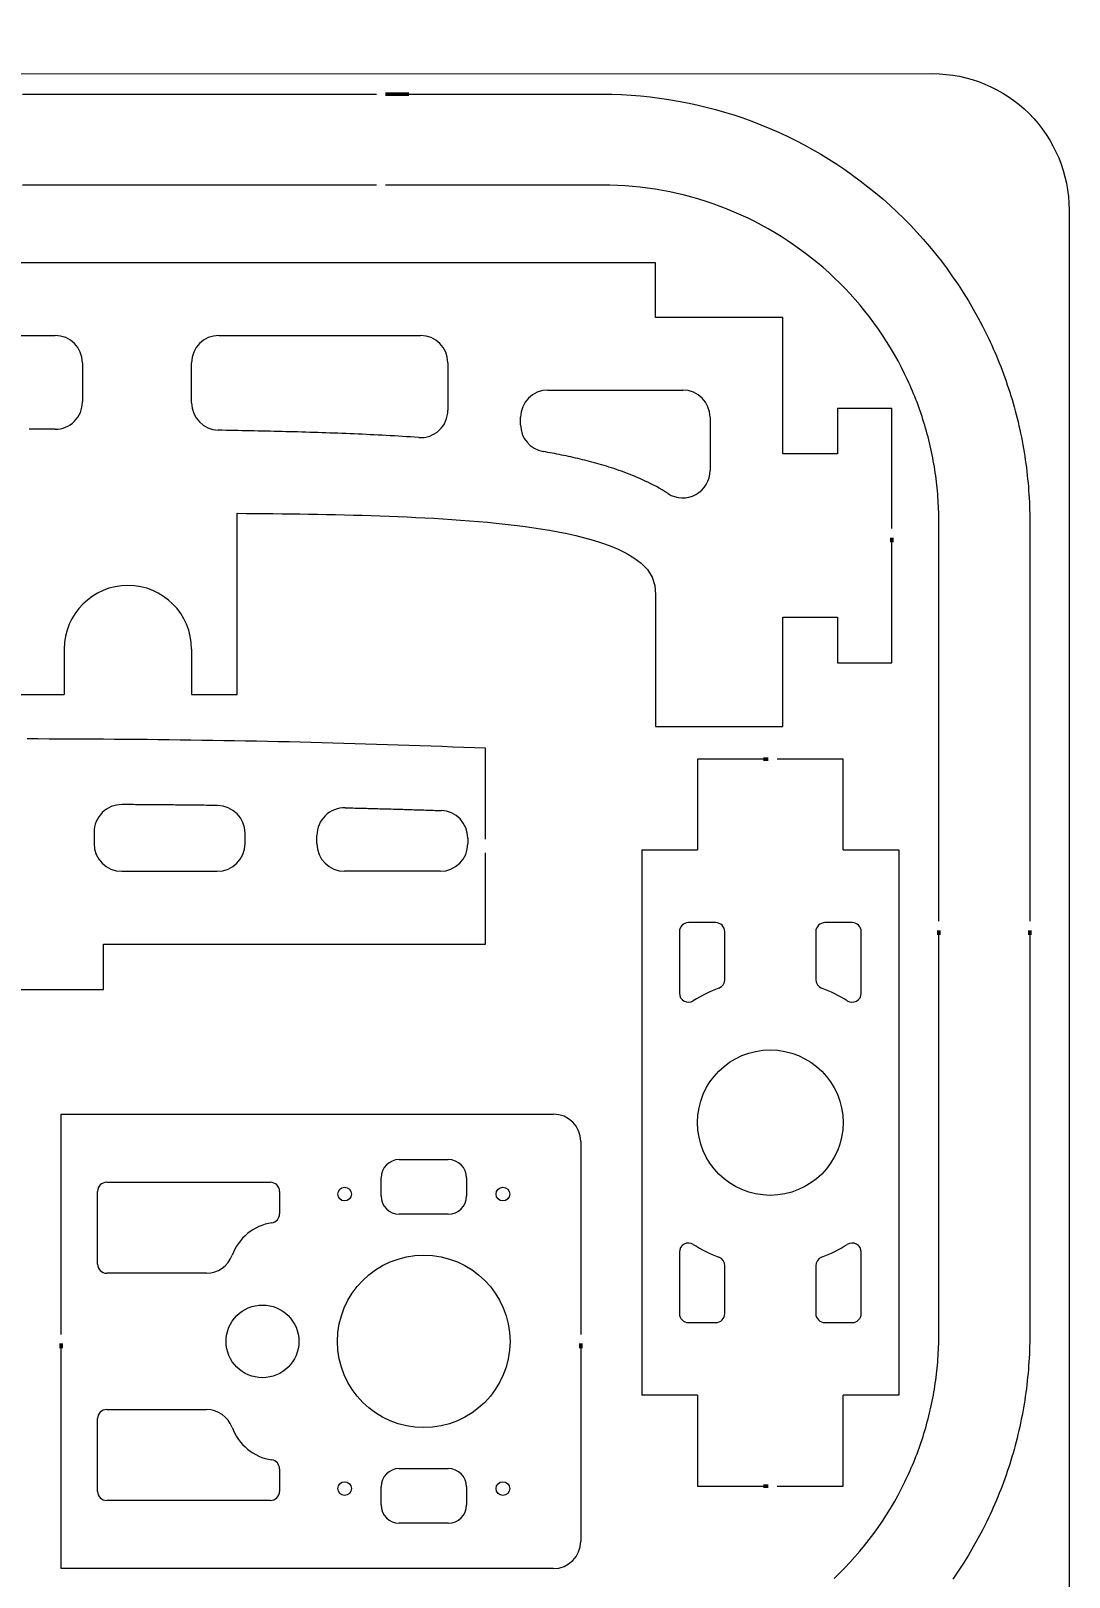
# Model space of a CAD drawing. Header units: millimetres. Extents: x 1774 to 2472, y 1292 to 1762.
# Drawn here: x 2358.4 to 2472.5, y 1384.8 to 1554.9 of the extents above; entities that cross this region are included whole.
import ezdxf

# ---------------------------------------------------------------- set-up
doc = ezdxf.new("R2010")
doc.units = ezdxf.units.MM
doc.layers.add('1粗实线', color=255, linetype='Continuous', lineweight=50)
doc.layers.add('6标注层', color=3, linetype='Continuous', lineweight=25)
doc.styles.get("Standard").update_dxf_attribs({"font": 'txt', "bigfont": 'gbcbig.shx'})
doc.dimstyles.new('ISO-25', dxfattribs={"dimtxt": 2.5, "dimasz": 2.5, "dimexe": 1.25, "dimexo": 0, "dimtad": 1, "dimtoh": 1, "dimdsep": 46, "dimtxsty": 'Standard', "dimcen": 2.5, "dimadec": 0, "dimazin": 0, "dimtfac": 1, "dimtmove": 0, "dimatfit": 3, "dimfxl": 1, "dimarcsym": 0})

# ---------------------------------------------------------------- blocks, each defined once
blk = doc.blocks.new('*D8')
at = {"layer": '6标注层', "color": 0, "lineweight": -2}
for p, q in [((2168.04, 1728.45), (2168.04, 1756.65)), ((2463.04, 1735.76), (2463.04, 1756.65)), ((2173.04, 1755.4), (2458.04, 1755.4)), ((2022.5, 1377.21), (2022.5, 1327.16)), ((2472.5, 1377.21), (2472.5, 1327.16)), ((2027.5, 1328.41), (2467.5, 1328.41))]:
    blk.add_line(p, q, dxfattribs=at)
at = {"layer": '6标注层', "color": 0}
for points in [[(2173.04, 1756.23), (2173.04, 1754.56), (2168.04, 1755.4)], [(2458.04, 1756.23), (2458.04, 1754.56), (2463.04, 1755.4)], [(2027.5, 1329.24), (2027.5, 1327.58), (2022.5, 1328.41)], [(2467.5, 1329.24), (2467.5, 1327.58), (2472.5, 1328.41)]]:
    blk.add_solid(points, dxfattribs=at)
at = {"layer": 'Defpoints', "color": 0}
for p in [(2463.04, 1755.4), (2463.04, 1735.76), (2168.04, 1728.45), (2022.5, 1377.21), (2472.5, 1377.21), (2472.5, 1328.41)]:
    blk.add_point(p, dxfattribs=at)
at = {"layer": '6标注层', "color": 0, "char_height": 5, "attachment_point": 5}
for s, insert in [('295', (2315.54, 1758.52)), ('450', (2247.5, 1331.54))]:
    blk.add_mtext(s, dxfattribs=dict(at, insert=insert))

msp = doc.modelspace()

# ---------------------------------------------------------------- linework, layer by layer
at = {"layer": '1粗实线', "lineweight": 18}
for p, q in [((2357.43, 1547.949), (2358.61, 1547.949)), ((2358.61, 1547.949), (2359.79, 1547.949)), ((2359.79, 1547.949), (2360.969, 1547.949)), ((2360.969, 1547.949), (2362.149, 1547.95)), ((2362.149, 1547.95), (2363.329, 1547.95)), ((2363.329, 1547.95), (2364.509, 1547.95)), ((2364.509, 1547.95), (2365.688, 1547.95)), ((2365.688, 1547.95), (2366.868, 1547.95)), ((2366.868, 1547.95), (2368.048, 1547.951)), ((2368.048, 1547.951), (2369.228, 1547.951)), ((2369.228, 1547.951), (2370.407, 1547.951)), ((2370.407, 1547.951), (2371.587, 1547.951)), ((2371.587, 1547.951), (2372.767, 1547.951)), ((2372.767, 1547.951), (2373.947, 1547.951)), ((2373.947, 1547.951), (2375.126, 1547.951)), ((2375.126, 1547.951), (2376.306, 1547.952)), ((2376.306, 1547.952), (2377.486, 1547.952)), ((2377.486, 1547.952), (2378.666, 1547.952)), ((2378.666, 1547.952), (2379.845, 1547.952)), ((2379.845, 1547.952), (2381.025, 1547.952)), ((2381.025, 1547.952), (2382.205, 1547.952)), ((2382.205, 1547.952), (2383.385, 1547.952)), ((2383.385, 1547.952), (2384.564, 1547.952)), ((2384.564, 1547.952), (2385.744, 1547.952)), ((2385.744, 1547.952), (2386.924, 1547.952)), ((2386.924, 1547.952), (2388.104, 1547.952)), ((2388.104, 1547.952), (2389.283, 1547.952)), ((2389.283, 1547.952), (2390.463, 1547.952)), ((2390.463, 1547.952), (2391.643, 1547.952)), ((2391.643, 1547.952), (2392.823, 1547.952)), ((2392.823, 1547.952), (2394.002, 1547.952)), ((2394.002, 1547.952), (2395.182, 1547.952)), ((2395.182, 1547.952), (2396.362, 1547.952)), ((2399.901, 1547.952), (2401.081, 1547.952)), ((2401.081, 1547.952), (2421.178, 1547.952)), ((2421.178, 1547.952), (2422.237, 1547.94)), ((2422.237, 1547.94), (2423.291, 1547.904)), ((2423.291, 1547.904), (2424.342, 1547.845)), ((2424.342, 1547.845), (2425.388, 1547.763)), ((2425.388, 1547.763), (2426.431, 1547.657)), ((2426.431, 1547.657), (2427.469, 1547.529)), ((2427.469, 1547.529), (2428.504, 1547.377)), ((2428.504, 1547.377), (2429.535, 1547.203)), ((2429.535, 1547.203), (2430.562, 1547.006)), ((2430.562, 1547.006), (2431.585, 1546.785)), ((2431.585, 1546.785), (2432.604, 1546.542)), ((2432.604, 1546.542), (2433.619, 1546.275)), ((2433.619, 1546.275), (2434.63, 1545.986)), ((2434.63, 1545.986), (2435.638, 1545.672)), ((2435.638, 1545.672), (2436.641, 1545.335)), ((2436.641, 1545.335), (2437.637, 1544.976)), ((2437.637, 1544.976), (2438.621, 1544.595)), ((2438.621, 1544.595), (2439.594, 1544.194)), ((2439.594, 1544.194), (2440.555, 1543.772)), ((2440.555, 1543.772), (2441.505, 1543.329)), ((2441.505, 1543.329), (2442.444, 1542.866)), ((2442.444, 1542.866), (2443.371, 1542.382)), ((2443.371, 1542.382), (2444.287, 1541.878)), ((2444.287, 1541.878), (2445.192, 1541.354)), ((2445.192, 1541.354), (2446.085, 1540.809)), ((2446.085, 1540.809), (2446.968, 1540.244)), ((2446.968, 1540.244), (2447.838, 1539.659)), ((2447.838, 1539.659), (2448.698, 1539.053)), ((2358.612, 1537.949), (2357.432, 1537.949)), ((2359.792, 1537.949), (2358.612, 1537.949)), ((2360.971, 1537.949), (2359.792, 1537.949)), ((2362.151, 1537.95), (2360.971, 1537.949)), ((2363.331, 1537.95), (2362.151, 1537.95)), ((2364.51, 1537.95), (2363.331, 1537.95)), ((2365.69, 1537.95), (2364.51, 1537.95)), ((2366.87, 1537.95), (2365.69, 1537.95)), ((2368.049, 1537.951), (2366.87, 1537.95)), ((2369.229, 1537.951), (2368.049, 1537.951)), ((2370.409, 1537.951), (2369.229, 1537.951)), ((2371.588, 1537.951), (2370.409, 1537.951)), ((2372.768, 1537.951), (2371.588, 1537.951)), ((2373.948, 1537.951), (2372.768, 1537.951)), ((2375.128, 1537.951), (2373.948, 1537.951)), ((2376.307, 1537.952), (2375.128, 1537.951)), ((2377.487, 1537.952), (2376.307, 1537.952)), ((2378.667, 1537.952), (2377.487, 1537.952)), ((2379.846, 1537.952), (2378.667, 1537.952)), ((2381.026, 1537.952), (2379.846, 1537.952)), ((2382.206, 1537.952), (2381.026, 1537.952)), ((2383.385, 1537.952), (2382.206, 1537.952)), ((2384.565, 1537.952), (2383.385, 1537.952)), ((2385.745, 1537.952), (2384.565, 1537.952)), ((2386.924, 1537.952), (2385.745, 1537.952)), ((2388.104, 1537.952), (2386.924, 1537.952)), ((2389.284, 1537.952), (2388.104, 1537.952)), ((2390.463, 1537.952), (2389.284, 1537.952)), ((2391.643, 1537.952), (2390.463, 1537.952)), ((2392.823, 1537.952), (2391.643, 1537.952)), ((2394.003, 1537.952), (2392.823, 1537.952)), ((2396.362, 1537.952), (2394.003, 1537.952)), ((2401.081, 1537.952), (2397.362, 1537.952)), ((2421.178, 1537.952), (2401.081, 1537.952)), ((2422.012, 1537.942), (2421.178, 1537.952)), ((2422.846, 1537.914), (2422.012, 1537.942)), ((2423.678, 1537.867), (2422.846, 1537.914)), ((2424.51, 1537.802), (2423.678, 1537.867)), ((2425.34, 1537.717), (2424.51, 1537.802)), ((2448.698, 1539.053), (2449.546, 1538.426)), ((2449.546, 1538.426), (2450.382, 1537.778)), ((2450.382, 1537.778), (2451.204, 1537.11)), ((2426.166, 1537.614), (2425.34, 1537.717)), ((2426.987, 1537.493), (2426.166, 1537.614)), ((2427.803, 1537.354), (2426.987, 1537.493)), ((2428.614, 1537.197), (2427.803, 1537.354)), ((2429.42, 1537.022), (2428.614, 1537.197)), ((2430.221, 1536.83), (2429.42, 1537.022)), ((2431.016, 1536.62), (2430.221, 1536.83)), ((2431.807, 1536.392), (2431.016, 1536.62)), ((2432.593, 1536.147), (2431.807, 1536.392)), ((2433.374, 1535.884), (2432.593, 1536.147)), ((2451.204, 1537.11), (2452.009, 1536.427)), ((2452.009, 1536.427), (2452.796, 1535.727)), ((2434.15, 1535.603), (2433.374, 1535.884)), ((2434.921, 1535.305), (2434.15, 1535.603)), ((2435.687, 1534.988), (2434.921, 1535.305)), ((2436.448, 1534.654), (2435.687, 1534.988)), ((2437.204, 1534.301), (2436.448, 1534.654)), ((2452.796, 1535.727), (2453.565, 1535.012)), ((2453.565, 1535.012), (2454.316, 1534.282)), ((2437.95, 1533.932), (2437.204, 1534.301)), ((2438.686, 1533.548), (2437.95, 1533.932)), ((2439.411, 1533.148), (2438.686, 1533.548)), ((2440.125, 1532.733), (2439.411, 1533.148)), ((2440.828, 1532.302), (2440.125, 1532.733)), ((2454.316, 1534.282), (2455.05, 1533.535)), ((2455.05, 1533.535), (2455.767, 1532.774)), ((2455.767, 1532.774), (2456.466, 1531.996)), ((2441.522, 1531.857), (2440.828, 1532.302)), ((2442.204, 1531.397), (2441.522, 1531.857)), ((2442.876, 1530.922), (2442.204, 1531.397)), ((2456.466, 1531.996), (2457.148, 1531.204)), ((2457.148, 1531.204), (2457.813, 1530.395)), ((2427.028, 1529.404), (2339.028, 1529.404)), ((2427.028, 1523.404), (2427.028, 1529.404)), ((2443.537, 1530.431), (2442.876, 1530.922)), ((2444.188, 1529.926), (2443.537, 1530.431)), ((2444.829, 1529.406), (2444.188, 1529.926)), ((2445.458, 1528.871), (2444.829, 1529.406)), ((2457.813, 1530.395), (2458.46, 1529.572)), ((2458.46, 1529.572), (2459.089, 1528.732)), ((2446.078, 1528.32), (2445.458, 1528.871)), ((2446.686, 1527.754), (2446.078, 1528.32)), ((2447.283, 1527.173), (2446.686, 1527.754)), ((2459.089, 1528.732), (2459.701, 1527.877)), ((2459.701, 1527.877), (2460.295, 1527.006)), ((2447.867, 1526.578), (2447.283, 1527.173)), ((2448.435, 1525.973), (2447.867, 1526.578)), ((2448.988, 1525.357), (2448.435, 1525.973)), ((2460.295, 1527.006), (2460.872, 1526.12)), ((2460.872, 1526.12), (2461.429, 1525.218)), ((2449.526, 1524.73), (2448.988, 1525.357)), ((2450.049, 1524.092), (2449.526, 1524.73)), ((2461.429, 1525.218), (2461.966, 1524.305)), ((2461.966, 1524.305), (2462.482, 1523.38)), ((2441.028, 1523.404), (2427.028, 1523.404)), ((2441.028, 1508.404), (2441.028, 1523.404)), ((2450.557, 1523.443), (2450.049, 1524.092)), ((2451.051, 1522.784), (2450.557, 1523.443)), ((2451.529, 1522.114), (2451.051, 1522.784)), ((2462.482, 1523.38), (2462.977, 1522.443)), ((2462.977, 1522.443), (2463.451, 1521.495)), ((2350.028, 1521.404), (2361.028, 1521.404)), ((2379.028, 1521.404), (2401.202, 1521.404)), ((2451.992, 1521.433), (2451.529, 1522.114)), ((2452.441, 1520.742), (2451.992, 1521.433)), ((2452.874, 1520.04), (2452.441, 1520.742)), ((2463.451, 1521.495), (2463.635, 1521.111)), ((2463.635, 1521.111), (2463.816, 1520.726)), ((2453.292, 1519.328), (2452.874, 1520.04)), ((2453.696, 1518.604), (2453.292, 1519.328)), ((2463.816, 1520.726), (2463.993, 1520.338)), ((2463.993, 1520.338), (2464.167, 1519.95)), ((2464.167, 1519.95), (2464.338, 1519.56)), ((2464.338, 1519.56), (2464.504, 1519.168)), ((2464.504, 1519.168), (2464.667, 1518.775)), ((2364.028, 1518.404), (2364.028, 1514.092)), ((2376.028, 1513.99), (2376.028, 1518.404)), ((2404.202, 1518.404), (2404.202, 1513.173)), ((2454.084, 1517.87), (2453.696, 1518.604)), ((2454.456, 1517.124), (2454.084, 1517.87)), ((2464.667, 1518.775), (2464.827, 1518.381)), ((2464.827, 1518.381), (2464.983, 1517.985)), ((2464.983, 1517.985), (2465.136, 1517.587)), ((2465.136, 1517.587), (2465.284, 1517.188)), ((2454.602, 1516.822), (2454.456, 1517.124)), ((2454.744, 1516.519), (2454.602, 1516.822)), ((2454.884, 1516.214), (2454.744, 1516.519)), ((2455.02, 1515.909), (2454.884, 1516.214)), ((2455.154, 1515.602), (2455.02, 1515.909)), ((2465.284, 1517.188), (2465.43, 1516.788)), ((2465.43, 1516.788), (2465.572, 1516.386)), ((2465.572, 1516.386), (2465.71, 1515.983)), ((2465.71, 1515.983), (2465.844, 1515.579)), ((2415.202, 1515.404), (2430.028, 1515.404)), ((2455.285, 1515.295), (2455.154, 1515.602)), ((2455.413, 1514.986), (2455.285, 1515.295)), ((2455.538, 1514.677), (2455.413, 1514.986)), ((2455.661, 1514.366), (2455.538, 1514.677)), ((2455.78, 1514.055), (2455.661, 1514.366)), ((2455.897, 1513.742), (2455.78, 1514.055)), ((2465.844, 1515.579), (2465.975, 1515.174)), ((2465.975, 1515.174), (2466.102, 1514.767)), ((2466.102, 1514.767), (2466.225, 1514.36)), ((2466.225, 1514.36), (2466.345, 1513.952)), ((2466.345, 1513.952), (2466.46, 1513.542)), ((2412.202, 1511.59), (2412.202, 1512.404)), ((2433.028, 1512.404), (2433.028, 1506.539)), ((2447.028, 1513.404), (2447.028, 1508.404)), ((2447.028, 1513.404), (2453.028, 1513.404)), ((2453.028, 1500.154), (2453.028, 1513.404)), ((2456.011, 1513.429), (2455.897, 1513.742)), ((2456.122, 1513.114), (2456.011, 1513.429)), ((2456.23, 1512.799), (2456.122, 1513.114)), ((2456.335, 1512.482), (2456.23, 1512.799)), ((2456.438, 1512.165), (2456.335, 1512.482)), ((2466.46, 1513.542), (2466.573, 1513.132)), ((2466.573, 1513.132), (2466.681, 1512.72)), ((2466.681, 1512.72), (2466.786, 1512.307)), ((2466.786, 1512.307), (2466.887, 1511.894)), ((2358.379, 1511.098), (2358.158, 1511.098)), ((2358.599, 1511.097), (2358.379, 1511.098)), ((2358.819, 1511.097), (2358.599, 1511.097)), ((2359.039, 1511.097), (2358.819, 1511.097)), ((2359.259, 1511.096), (2359.039, 1511.097)), ((2359.479, 1511.096), (2359.259, 1511.096)), ((2359.7, 1511.095), (2359.479, 1511.096)), ((2359.92, 1511.095), (2359.7, 1511.095)), ((2360.14, 1511.094), (2359.92, 1511.095)), ((2360.36, 1511.094), (2360.14, 1511.094)), ((2360.58, 1511.093), (2360.36, 1511.094)), ((2360.8, 1511.093), (2360.58, 1511.093)), ((2361.021, 1511.092), (2360.8, 1511.093)), ((2379.4, 1510.981), (2378.962, 1510.991)), ((2379.838, 1510.972), (2379.4, 1510.981)), ((2380.276, 1510.962), (2379.838, 1510.972)), ((2380.714, 1510.952), (2380.276, 1510.962)), ((2381.152, 1510.943), (2380.714, 1510.952)), ((2381.59, 1510.933), (2381.152, 1510.943)), ((2382.028, 1510.924), (2381.59, 1510.933)), ((2382.466, 1510.914), (2382.028, 1510.924)), ((2382.904, 1510.905), (2382.466, 1510.914)), ((2383.342, 1510.895), (2382.904, 1510.905)), ((2383.78, 1510.886), (2383.342, 1510.895)), ((2384.218, 1510.876), (2383.78, 1510.886)), ((2384.655, 1510.866), (2384.218, 1510.876)), ((2385.093, 1510.856), (2384.655, 1510.866)), ((2385.531, 1510.846), (2385.093, 1510.856)), ((2385.969, 1510.835), (2385.531, 1510.846)), ((2386.407, 1510.824), (2385.969, 1510.835)), ((2386.845, 1510.813), (2386.407, 1510.824)), ((2387.283, 1510.801), (2386.845, 1510.813)), ((2387.722, 1510.789), (2387.283, 1510.801)), ((2388.161, 1510.776), (2387.722, 1510.789)), ((2388.601, 1510.763), (2388.161, 1510.776)), ((2389.04, 1510.75), (2388.601, 1510.763)), ((2389.48, 1510.736), (2389.04, 1510.75)), ((2389.92, 1510.722), (2389.48, 1510.736)), ((2390.36, 1510.707), (2389.92, 1510.722)), ((2390.8, 1510.692), (2390.36, 1510.707)), ((2391.241, 1510.677), (2390.8, 1510.692)), ((2391.682, 1510.661), (2391.241, 1510.677)), ((2392.123, 1510.644), (2391.682, 1510.661)), ((2392.564, 1510.627), (2392.123, 1510.644)), ((2393.005, 1510.609), (2392.564, 1510.627)), ((2393.447, 1510.591), (2393.005, 1510.609)), ((2393.888, 1510.572), (2393.447, 1510.591)), ((2394.33, 1510.553), (2393.888, 1510.572)), ((2394.772, 1510.533), (2394.33, 1510.553)), ((2456.538, 1511.847), (2456.438, 1512.165)), ((2456.635, 1511.527), (2456.538, 1511.847)), ((2456.729, 1511.207), (2456.635, 1511.527)), ((2456.82, 1510.885), (2456.729, 1511.207)), ((2456.908, 1510.562), (2456.82, 1510.885)), ((2456.994, 1510.239), (2456.908, 1510.562)), ((2466.887, 1511.894), (2466.984, 1511.479)), ((2466.984, 1511.479), (2467.077, 1511.063)), ((2467.077, 1511.063), (2467.167, 1510.647)), ((2467.167, 1510.647), (2467.253, 1510.23)), ((2395.215, 1510.512), (2394.772, 1510.533)), ((2395.658, 1510.491), (2395.215, 1510.512)), ((2396.101, 1510.469), (2395.658, 1510.491)), ((2396.544, 1510.446), (2396.101, 1510.469)), ((2396.988, 1510.423), (2396.544, 1510.446)), ((2397.432, 1510.399), (2396.988, 1510.423)), ((2397.876, 1510.375), (2397.432, 1510.399)), ((2398.321, 1510.349), (2397.876, 1510.375)), ((2398.765, 1510.323), (2398.321, 1510.349)), ((2399.211, 1510.296), (2398.765, 1510.323)), ((2399.656, 1510.268), (2399.211, 1510.296)), ((2400.102, 1510.24), (2399.656, 1510.268)), ((2400.549, 1510.21), (2400.102, 1510.24)), ((2400.996, 1510.18), (2400.549, 1510.21)), ((2457.076, 1509.914), (2456.994, 1510.239)), ((2457.156, 1509.589), (2457.076, 1509.914)), ((2457.233, 1509.262), (2457.156, 1509.589)), ((2457.307, 1508.935), (2457.233, 1509.262)), ((2457.377, 1508.607), (2457.307, 1508.935)), ((2467.253, 1510.23), (2467.335, 1509.812)), ((2467.335, 1509.812), (2467.414, 1509.395)), ((2467.414, 1509.395), (2467.488, 1508.976)), ((2467.488, 1508.976), (2467.559, 1508.558)), ((2414.934, 1508.591), (2414.686, 1508.634)), ((2415.183, 1508.546), (2414.934, 1508.591)), ((2415.432, 1508.5), (2415.183, 1508.546)), ((2415.682, 1508.454), (2415.432, 1508.5)), ((2415.933, 1508.406), (2415.682, 1508.454)), ((2416.185, 1508.358), (2415.933, 1508.406)), ((2416.437, 1508.308), (2416.185, 1508.358)), ((2416.69, 1508.257), (2416.437, 1508.308)), ((2416.944, 1508.205), (2416.69, 1508.257)), ((2417.198, 1508.152), (2416.944, 1508.205)), ((2417.453, 1508.097), (2417.198, 1508.152)), ((2417.709, 1508.041), (2417.453, 1508.097)), ((2417.966, 1507.984), (2417.709, 1508.041)), ((2418.223, 1507.926), (2417.966, 1507.984)), ((2418.481, 1507.866), (2418.223, 1507.926)), ((2418.74, 1507.805), (2418.481, 1507.866)), ((2418.999, 1507.742), (2418.74, 1507.805)), ((2419.26, 1507.678), (2418.999, 1507.742)), ((2419.521, 1507.612), (2419.26, 1507.678)), ((2419.783, 1507.544), (2419.521, 1507.612)), ((2420.046, 1507.474), (2419.783, 1507.544)), ((2420.31, 1507.403), (2420.046, 1507.474)), ((2420.575, 1507.329), (2420.31, 1507.403)), ((2420.841, 1507.254), (2420.575, 1507.329)), ((2421.109, 1507.176), (2420.841, 1507.254)), ((2421.377, 1507.097), (2421.109, 1507.176)), ((2447.028, 1508.404), (2441.028, 1508.404)), ((2457.445, 1508.279), (2457.377, 1508.607)), ((2457.51, 1507.95), (2457.445, 1508.279)), ((2457.572, 1507.621), (2457.51, 1507.95)), ((2457.631, 1507.291), (2457.572, 1507.621)), ((2457.687, 1506.96), (2457.631, 1507.291)), ((2467.559, 1508.558), (2467.625, 1508.139)), ((2467.625, 1508.139), (2467.688, 1507.719)), ((2467.688, 1507.719), (2467.747, 1507.299)), ((2467.747, 1507.299), (2467.803, 1506.879)), ((2421.646, 1507.015), (2421.377, 1507.097)), ((2421.916, 1506.931), (2421.646, 1507.015)), ((2422.187, 1506.844), (2421.916, 1506.931)), ((2422.46, 1506.755), (2422.187, 1506.844)), ((2422.734, 1506.663), (2422.46, 1506.755)), ((2423.01, 1506.568), (2422.734, 1506.663)), ((2423.288, 1506.47), (2423.01, 1506.568)), ((2423.569, 1506.368), (2423.288, 1506.47)), ((2423.852, 1506.261), (2423.569, 1506.368)), ((2424.138, 1506.151), (2423.852, 1506.261)), ((2424.426, 1506.037), (2424.138, 1506.151)), ((2424.716, 1505.919), (2424.426, 1506.037)), ((2425.008, 1505.796), (2424.716, 1505.919)), ((2425.302, 1505.668), (2425.008, 1505.796)), ((2425.597, 1505.535), (2425.302, 1505.668)), ((2425.895, 1505.397), (2425.597, 1505.535)), ((2457.74, 1506.629), (2457.687, 1506.96)), ((2457.79, 1506.298), (2457.74, 1506.629)), ((2457.837, 1505.966), (2457.79, 1506.298)), ((2457.881, 1505.633), (2457.837, 1505.966)), ((2457.922, 1505.301), (2457.881, 1505.633)), ((2467.803, 1506.879), (2467.854, 1506.458)), ((2467.854, 1506.458), (2467.902, 1506.037)), ((2467.902, 1506.037), (2467.946, 1505.616)), ((2467.946, 1505.616), (2467.986, 1505.194)), ((2426.197, 1505.252), (2425.895, 1505.397)), ((2426.502, 1505.1), (2426.197, 1505.252)), ((2426.811, 1504.941), (2426.502, 1505.1)), ((2427.123, 1504.775), (2426.811, 1504.941)), ((2427.438, 1504.6), (2427.123, 1504.775)), ((2427.757, 1504.415), (2427.438, 1504.6)), ((2428.079, 1504.221), (2427.757, 1504.415)), ((2428.405, 1504.016), (2428.079, 1504.221)), ((2457.96, 1504.967), (2457.922, 1505.301)), ((2457.994, 1504.633), (2457.96, 1504.967)), ((2458.026, 1504.3), (2457.994, 1504.633)), ((2458.055, 1503.966), (2458.026, 1504.3)), ((2458.081, 1503.631), (2458.055, 1503.966)), ((2467.986, 1505.194), (2468.023, 1504.771)), ((2468.023, 1504.771), (2468.055, 1504.349)), ((2468.055, 1504.349), (2468.084, 1503.926)), ((2468.084, 1503.926), (2468.109, 1503.502)), ((2458.104, 1503.297), (2458.081, 1503.631)), ((2458.123, 1502.963), (2458.104, 1503.297)), ((2458.14, 1502.628), (2458.123, 1502.963)), ((2458.154, 1502.293), (2458.14, 1502.628)), ((2458.164, 1501.958), (2458.154, 1502.293)), ((2468.109, 1503.502), (2468.13, 1503.078)), ((2468.13, 1503.078), (2468.147, 1502.654)), ((2468.147, 1502.654), (2468.161, 1502.229)), ((2468.161, 1502.229), (2468.17, 1501.804)), ((2381.028, 1481.904), (2381.028, 1501.843)), ((2381.028, 1501.843), (2382.011, 1501.837)), ((2382.011, 1501.837), (2382.995, 1501.83)), ((2382.995, 1501.83), (2383.979, 1501.822)), ((2383.979, 1501.822), (2384.962, 1501.812)), ((2384.962, 1501.812), (2385.946, 1501.802)), ((2385.946, 1501.802), (2386.929, 1501.79)), ((2386.929, 1501.79), (2387.913, 1501.776)), ((2387.913, 1501.776), (2388.897, 1501.76)), ((2388.897, 1501.76), (2389.88, 1501.743)), ((2389.88, 1501.743), (2390.864, 1501.725)), ((2390.864, 1501.725), (2391.847, 1501.704)), ((2391.847, 1501.704), (2392.83, 1501.682)), ((2392.83, 1501.682), (2393.814, 1501.657)), ((2393.814, 1501.657), (2394.797, 1501.629)), ((2394.797, 1501.629), (2395.78, 1501.599)), ((2395.78, 1501.599), (2396.763, 1501.566)), ((2396.763, 1501.566), (2397.746, 1501.529)), ((2397.746, 1501.529), (2398.729, 1501.49)), ((2398.729, 1501.49), (2399.712, 1501.447)), ((2399.712, 1501.447), (2400.695, 1501.4)), ((2400.695, 1501.4), (2401.677, 1501.35)), ((2401.677, 1501.35), (2402.659, 1501.295)), ((2402.659, 1501.295), (2403.641, 1501.236)), ((2403.641, 1501.236), (2404.623, 1501.171)), ((2404.623, 1501.171), (2405.604, 1501.102)), ((2405.604, 1501.102), (2406.585, 1501.026)), ((2406.585, 1501.026), (2407.565, 1500.944)), ((2407.565, 1500.944), (2408.544, 1500.855)), ((2408.544, 1500.855), (2409.523, 1500.759)), ((2409.523, 1500.759), (2410.502, 1500.655)), ((2410.502, 1500.655), (2411.479, 1500.541)), ((2411.479, 1500.541), (2412.455, 1500.418)), ((2412.455, 1500.418), (2413.429, 1500.284)), ((2458.172, 1501.623), (2458.164, 1501.958)), ((2458.177, 1501.287), (2458.172, 1501.623)), ((2458.178, 1500.952), (2458.177, 1501.287)), ((2458.178, 1456.962), (2458.178, 1500.952)), ((2468.17, 1501.804), (2468.176, 1501.378)), ((2468.176, 1501.378), (2468.178, 1500.952)), ((2468.178, 1500.952), (2468.178, 1456.962)), ((2413.429, 1500.284), (2414.402, 1500.137)), ((2414.402, 1500.137), (2415.372, 1499.976)), ((2415.372, 1499.976), (2416.34, 1499.801)), ((2416.34, 1499.801), (2417.305, 1499.609)), ((2417.305, 1499.609), (2418.265, 1499.396)), ((2418.265, 1499.396), (2419.22, 1499.159)), ((2419.22, 1499.159), (2420.167, 1498.893)), ((2420.167, 1498.893), (2421.105, 1498.597)), ((2453.028, 1485.404), (2453.028, 1498.654)), ((2421.105, 1498.597), (2422.032, 1498.268)), ((2422.032, 1498.268), (2422.942, 1497.895)), ((2422.942, 1497.895), (2423.822, 1497.456)), ((2423.822, 1497.456), (2424.658, 1496.939)), ((2424.658, 1496.939), (2425.442, 1496.345)), ((2425.442, 1496.345), (2426.136, 1495.65)), ((2426.136, 1495.65), (2426.658, 1494.819)), ((2426.658, 1494.819), (2426.962, 1493.886)), ((2426.962, 1493.886), (2427.028, 1492.907)), ((2427.028, 1492.907), (2427.028, 1478.404)), ((2441.028, 1490.404), (2447.028, 1490.404)), ((2441.028, 1478.404), (2441.028, 1490.404)), ((2447.028, 1490.404), (2447.028, 1485.404)), ((2362.028, 1486.904), (2362.028, 1481.904)), ((2376.028, 1486.904), (2376.028, 1481.904)), ((2447.028, 1485.404), (2453.028, 1485.404)), ((2357.028, 1481.904), (2362.028, 1481.904)), ((2376.028, 1481.904), (2381.028, 1481.904)), ((2427.028, 1478.404), (2441.028, 1478.404)), ((2359.157, 1477.015), (2357.956, 1477.018)), ((2360.357, 1477.011), (2359.157, 1477.015)), ((2361.557, 1477.006), (2360.357, 1477.011)), ((2362.757, 1477.001), (2361.557, 1477.006)), ((2363.957, 1476.995), (2362.757, 1477.001)), ((2365.158, 1476.988), (2363.957, 1476.995)), ((2366.358, 1476.98), (2365.158, 1476.988)), ((2367.558, 1476.971), (2366.358, 1476.98)), ((2368.758, 1476.962), (2367.558, 1476.971)), ((2369.958, 1476.951), (2368.758, 1476.962)), ((2371.158, 1476.94), (2369.958, 1476.951)), ((2372.359, 1476.927), (2371.158, 1476.94)), ((2373.559, 1476.913), (2372.359, 1476.927)), ((2374.759, 1476.898), (2373.559, 1476.913)), ((2375.959, 1476.882), (2374.759, 1476.898)), ((2377.159, 1476.865), (2375.959, 1476.882)), ((2378.359, 1476.846), (2377.159, 1476.865)), ((2379.559, 1476.827), (2378.359, 1476.846)), ((2380.759, 1476.806), (2379.559, 1476.827)), ((2381.959, 1476.785), (2380.759, 1476.806)), ((2383.159, 1476.762), (2381.959, 1476.785)), ((2384.359, 1476.738), (2383.159, 1476.762)), ((2385.559, 1476.713), (2384.359, 1476.738)), ((2386.759, 1476.686), (2385.559, 1476.713)), ((2387.959, 1476.658), (2386.759, 1476.686)), ((2389.159, 1476.628), (2387.959, 1476.658)), ((2390.359, 1476.598), (2389.159, 1476.628)), ((2391.558, 1476.565), (2390.359, 1476.598)), ((2392.758, 1476.531), (2391.558, 1476.565)), ((2393.958, 1476.496), (2392.758, 1476.531)), ((2395.157, 1476.459), (2393.958, 1476.496)), ((2396.357, 1476.421), (2395.157, 1476.459)), ((2397.557, 1476.382), (2396.357, 1476.421)), ((2398.756, 1476.342), (2397.557, 1476.382)), ((2399.956, 1476.301), (2398.756, 1476.342)), ((2401.155, 1476.26), (2399.956, 1476.301)), ((2402.355, 1476.217), (2401.155, 1476.26)), ((2403.554, 1476.175), (2402.355, 1476.217)), ((2404.754, 1476.132), (2403.554, 1476.175)), ((2405.953, 1476.089), (2404.754, 1476.132)), ((2407.152, 1476.046), (2405.953, 1476.089)), ((2408.352, 1476.002), (2407.152, 1476.046)), ((2408.352, 1465.98), (2408.352, 1476.002)), ((2438.903, 1474.807), (2431.653, 1474.807)), ((2431.653, 1474.807), (2431.653, 1464.807)), ((2447.653, 1474.807), (2440.403, 1474.807)), ((2447.653, 1464.807), (2447.653, 1474.807)), ((2368.585, 1469.796), (2368.374, 1469.798)), ((2368.795, 1469.795), (2368.585, 1469.796)), ((2369.005, 1469.794), (2368.795, 1469.795)), ((2369.216, 1469.792), (2369.005, 1469.794)), ((2369.426, 1469.791), (2369.216, 1469.792)), ((2369.636, 1469.789), (2369.426, 1469.791)), ((2369.847, 1469.788), (2369.636, 1469.789)), ((2370.057, 1469.786), (2369.847, 1469.788)), ((2370.267, 1469.785), (2370.057, 1469.786)), ((2370.478, 1469.783), (2370.267, 1469.785)), ((2370.688, 1469.781), (2370.478, 1469.783)), ((2370.898, 1469.78), (2370.688, 1469.781)), ((2371.109, 1469.778), (2370.898, 1469.78)), ((2371.319, 1469.776), (2371.109, 1469.778)), ((2371.529, 1469.775), (2371.319, 1469.776)), ((2371.74, 1469.773), (2371.529, 1469.775)), ((2371.95, 1469.771), (2371.74, 1469.773)), ((2372.16, 1469.769), (2371.95, 1469.771)), ((2372.371, 1469.768), (2372.16, 1469.769)), ((2372.581, 1469.766), (2372.371, 1469.768)), ((2372.791, 1469.764), (2372.581, 1469.766)), ((2373.002, 1469.762), (2372.791, 1469.764)), ((2373.212, 1469.76), (2373.002, 1469.762)), ((2373.422, 1469.758), (2373.212, 1469.76)), ((2373.633, 1469.756), (2373.422, 1469.758)), ((2373.843, 1469.754), (2373.633, 1469.756)), ((2374.053, 1469.752), (2373.843, 1469.754)), ((2374.264, 1469.75), (2374.053, 1469.752)), ((2374.474, 1469.748), (2374.264, 1469.75)), ((2374.684, 1469.746), (2374.474, 1469.748)), ((2374.895, 1469.744), (2374.684, 1469.746)), ((2375.105, 1469.742), (2374.895, 1469.744)), ((2375.315, 1469.74), (2375.105, 1469.742)), ((2375.526, 1469.738), (2375.315, 1469.74)), ((2375.736, 1469.735), (2375.526, 1469.738)), ((2375.946, 1469.733), (2375.736, 1469.735)), ((2376.156, 1469.731), (2375.946, 1469.733)), ((2376.367, 1469.728), (2376.156, 1469.731)), ((2376.577, 1469.726), (2376.367, 1469.728)), ((2376.787, 1469.724), (2376.577, 1469.726)), ((2376.998, 1469.721), (2376.787, 1469.724)), ((2377.208, 1469.719), (2376.998, 1469.721)), ((2377.418, 1469.717), (2377.208, 1469.719)), ((2377.629, 1469.714), (2377.418, 1469.717)), ((2377.839, 1469.712), (2377.629, 1469.714)), ((2378.049, 1469.709), (2377.839, 1469.712)), ((2378.26, 1469.706), (2378.049, 1469.709)), ((2378.47, 1469.704), (2378.26, 1469.706)), ((2378.68, 1469.701), (2378.47, 1469.704)), ((2378.891, 1469.699), (2378.68, 1469.701)), ((2392.924, 1469.445), (2393.135, 1469.44)), ((2393.135, 1469.44), (2393.346, 1469.435)), ((2393.346, 1469.435), (2393.556, 1469.43)), ((2393.556, 1469.43), (2393.767, 1469.425)), ((2393.767, 1469.425), (2393.977, 1469.42)), ((2393.977, 1469.42), (2394.188, 1469.415)), ((2394.188, 1469.415), (2394.399, 1469.409)), ((2394.399, 1469.409), (2394.609, 1469.404)), ((2394.609, 1469.404), (2394.82, 1469.399)), ((2394.82, 1469.399), (2395.03, 1469.393)), ((2395.03, 1469.393), (2395.241, 1469.388)), ((2395.241, 1469.388), (2395.452, 1469.382)), ((2395.452, 1469.382), (2395.662, 1469.377)), ((2395.662, 1469.377), (2395.873, 1469.371)), ((2395.873, 1469.371), (2396.083, 1469.366)), ((2396.083, 1469.366), (2396.294, 1469.36)), ((2396.294, 1469.36), (2396.505, 1469.354)), ((2396.505, 1469.354), (2396.715, 1469.348)), ((2396.715, 1469.348), (2396.926, 1469.343)), ((2396.926, 1469.343), (2397.136, 1469.337)), ((2397.136, 1469.337), (2397.347, 1469.331)), ((2397.347, 1469.331), (2397.558, 1469.325)), ((2397.558, 1469.325), (2397.768, 1469.319)), ((2397.768, 1469.319), (2397.979, 1469.313)), ((2397.979, 1469.313), (2398.189, 1469.307)), ((2398.189, 1469.307), (2398.4, 1469.301)), ((2398.4, 1469.301), (2398.611, 1469.295)), ((2398.611, 1469.295), (2398.821, 1469.288)), ((2398.821, 1469.288), (2399.032, 1469.282)), ((2399.032, 1469.282), (2399.242, 1469.276)), ((2399.242, 1469.276), (2399.453, 1469.27)), ((2399.453, 1469.27), (2399.664, 1469.263)), ((2399.664, 1469.263), (2399.874, 1469.257)), ((2399.874, 1469.257), (2400.085, 1469.25)), ((2400.085, 1469.25), (2400.295, 1469.244)), ((2400.295, 1469.244), (2400.506, 1469.237)), ((2400.506, 1469.237), (2400.716, 1469.231)), ((2400.716, 1469.231), (2400.927, 1469.224)), ((2400.927, 1469.224), (2401.138, 1469.218)), ((2401.138, 1469.218), (2401.348, 1469.211)), ((2401.348, 1469.211), (2401.559, 1469.204)), ((2401.559, 1469.204), (2401.769, 1469.197)), ((2401.769, 1469.197), (2401.98, 1469.191)), ((2401.98, 1469.191), (2402.19, 1469.184)), ((2402.19, 1469.184), (2402.401, 1469.177)), ((2402.401, 1469.177), (2402.611, 1469.17)), ((2402.611, 1469.17), (2402.822, 1469.163)), ((2402.822, 1469.163), (2403.033, 1469.156)), ((2403.033, 1469.156), (2403.243, 1469.149)), ((2403.243, 1469.149), (2403.454, 1469.142)), ((2365.305, 1466.748), (2365.305, 1465.508)), ((2381.902, 1465.508), (2381.902, 1466.649)), ((2389.802, 1465.508), (2389.802, 1466.396)), ((2406.402, 1466.094), (2406.402, 1465.508)), ((2425.531, 1464.807), (2431.653, 1464.807)), ((2425.531, 1464.807), (2425.531, 1404.807)), ((2447.653, 1464.807), (2453.776, 1464.807)), ((2453.776, 1464.807), (2453.776, 1404.807)), ((2408.352, 1454.458), (2408.352, 1464.48)), ((2368.355, 1462.458), (2378.852, 1462.458)), ((2403.352, 1462.458), (2392.852, 1462.458)), ((2433.653, 1456.807), (2430.653, 1456.807)), ((2448.653, 1456.807), (2445.653, 1456.807)), ((2366.355, 1454.458), (2408.352, 1454.458)), ((2366.355, 1449.458), (2366.355, 1454.458)), ((2429.653, 1455.807), (2429.653, 1449.052)), ((2434.653, 1450.552), (2434.653, 1455.807)), ((2444.653, 1455.807), (2444.653, 1450.552)), ((2449.653, 1449.052), (2449.653, 1455.807)), ((2458.178, 1411.473), (2458.178, 1455.462)), ((2468.178, 1455.462), (2468.178, 1411.473)), ((2278.355, 1449.458), (2366.355, 1449.458)), ((2361.696, 1411.492), (2361.696, 1435.742)), ((2361.696, 1435.742), (2415.804, 1435.742)), ((2418.804, 1432.742), (2418.804, 1411.492)), ((2398.854, 1430.742), (2404.254, 1430.742)), ((2365.696, 1419.242), (2365.696, 1427.242)), ((2366.696, 1428.242), (2384.696, 1428.242)), ((2385.696, 1427.242), (2385.696, 1424.772)), ((2396.854, 1426.742), (2396.854, 1428.742)), ((2406.254, 1428.742), (2406.254, 1426.742)), ((2404.254, 1424.742), (2398.854, 1424.742)), ((2429.653, 1420.563), (2429.653, 1413.807)), ((2449.653, 1413.807), (2449.653, 1420.563)), ((2434.653, 1413.807), (2434.653, 1419.063)), ((2444.653, 1419.063), (2444.653, 1413.807)), ((2377.665, 1418.242), (2366.696, 1418.242)), ((2430.653, 1412.807), (2433.653, 1412.807)), ((2445.653, 1412.807), (2448.653, 1412.807)), ((2458.154, 1410.133), (2458.164, 1410.467)), ((2458.164, 1410.467), (2458.172, 1410.802)), ((2458.172, 1410.802), (2458.177, 1411.137)), ((2458.177, 1411.137), (2458.178, 1411.473)), ((2468.161, 1410.195), (2468.147, 1409.77)), ((2468.17, 1410.621), (2468.161, 1410.195)), ((2468.176, 1411.047), (2468.17, 1410.621)), ((2468.178, 1411.473), (2468.176, 1411.047)), ((2361.696, 1385.742), (2361.696, 1409.992)), ((2418.804, 1409.992), (2418.804, 1388.742)), ((2458.056, 1408.466), (2458.081, 1408.799)), ((2458.081, 1408.799), (2458.104, 1409.132)), ((2458.104, 1409.132), (2458.124, 1409.465)), ((2458.124, 1409.465), (2458.14, 1409.799)), ((2458.14, 1409.799), (2458.154, 1410.133)), ((2468.084, 1408.494), (2468.055, 1408.07)), ((2468.109, 1408.919), (2468.084, 1408.494)), ((2468.13, 1409.344), (2468.109, 1408.919)), ((2468.147, 1409.77), (2468.13, 1409.344)), ((2457.839, 1406.476), (2457.883, 1406.807)), ((2457.883, 1406.807), (2457.923, 1407.138)), ((2457.923, 1407.138), (2457.961, 1407.47)), ((2457.961, 1407.47), (2457.995, 1407.801)), ((2457.995, 1407.801), (2458.027, 1408.133)), ((2458.027, 1408.133), (2458.056, 1408.466)), ((2467.945, 1406.798), (2467.901, 1406.374)), ((2467.985, 1407.221), (2467.945, 1406.798)), ((2468.022, 1407.646), (2467.985, 1407.221)), ((2468.055, 1408.07), (2468.022, 1407.646)), ((2457.576, 1404.828), (2457.635, 1405.157)), ((2457.635, 1405.157), (2457.69, 1405.486)), ((2457.69, 1405.486), (2457.743, 1405.816)), ((2457.743, 1405.816), (2457.793, 1406.146)), ((2457.793, 1406.146), (2457.839, 1406.476)), ((2467.745, 1405.105), (2467.685, 1404.684)), ((2467.801, 1405.528), (2467.745, 1405.105)), ((2467.852, 1405.95), (2467.801, 1405.528)), ((2467.901, 1406.374), (2467.852, 1405.95)), ((2431.653, 1404.807), (2425.531, 1404.807)), ((2431.653, 1404.807), (2431.653, 1394.807)), ((2453.776, 1404.807), (2447.653, 1404.807)), ((2447.653, 1394.807), (2447.653, 1404.807)), ((2457.238, 1403.187), (2457.312, 1403.515)), ((2457.312, 1403.515), (2457.383, 1403.842)), ((2457.383, 1403.842), (2457.45, 1404.17)), ((2457.45, 1404.17), (2457.515, 1404.499)), ((2457.515, 1404.499), (2457.576, 1404.828)), ((2467.484, 1403.423), (2467.409, 1403.004)), ((2467.555, 1403.843), (2467.484, 1403.423)), ((2467.622, 1404.263), (2467.555, 1403.843)), ((2467.685, 1404.684), (2467.622, 1404.263)), ((2365.696, 1394.242), (2365.696, 1402.242)), ((2366.696, 1403.242), (2377.665, 1403.242)), ((2456.826, 1401.563), (2456.914, 1401.886)), ((2456.914, 1401.886), (2457, 1402.21)), ((2457, 1402.21), (2457.082, 1402.535)), ((2457.082, 1402.535), (2457.162, 1402.861)), ((2457.162, 1402.861), (2457.238, 1403.187)), ((2467.162, 1401.751), (2467.072, 1401.335)), ((2467.248, 1402.168), (2467.162, 1401.751)), ((2467.33, 1402.586), (2467.248, 1402.168)), ((2467.409, 1403.004), (2467.33, 1402.586)), ((2456.341, 1399.959), (2456.444, 1400.278)), ((2456.444, 1400.278), (2456.544, 1400.598)), ((2456.544, 1400.598), (2456.641, 1400.919)), ((2456.641, 1400.919), (2456.735, 1401.24)), ((2456.735, 1401.24), (2456.826, 1401.563)), ((2466.779, 1400.091), (2466.674, 1399.678)), ((2466.88, 1400.505), (2466.779, 1400.091)), ((2466.978, 1400.919), (2466.88, 1400.505)), ((2467.072, 1401.335), (2466.978, 1400.919)), ((2455.663, 1398.064), (2455.783, 1398.377)), ((2455.783, 1398.377), (2455.9, 1398.692)), ((2455.9, 1398.692), (2456.015, 1399.007)), ((2456.015, 1399.007), (2456.126, 1399.323)), ((2456.126, 1399.323), (2456.235, 1399.641)), ((2456.235, 1399.641), (2456.341, 1399.959)), ((2466.337, 1398.448), (2466.218, 1398.041)), ((2466.453, 1398.857), (2466.337, 1398.448)), ((2466.566, 1399.267), (2466.453, 1398.857)), ((2466.674, 1399.678), (2466.566, 1399.267)), ((2385.696, 1396.712), (2385.696, 1394.242)), ((2398.854, 1396.742), (2404.254, 1396.742)), ((2455.021, 1396.517), (2455.155, 1396.824)), ((2455.155, 1396.824), (2455.286, 1397.133)), ((2455.286, 1397.133), (2455.415, 1397.442)), ((2455.415, 1397.442), (2455.54, 1397.753)), ((2455.54, 1397.753), (2455.663, 1398.064)), ((2465.838, 1396.827), (2465.704, 1396.424)), ((2465.968, 1397.23), (2465.838, 1396.827)), ((2466.095, 1397.635), (2465.968, 1397.23)), ((2466.218, 1398.041), (2466.095, 1397.635)), ((2454.083, 1394.554), (2454.456, 1395.3)), ((2454.456, 1395.3), (2454.602, 1395.603)), ((2454.602, 1395.603), (2454.744, 1395.906)), ((2454.744, 1395.906), (2454.884, 1396.211)), ((2454.884, 1396.211), (2455.021, 1396.517)), ((2465.28, 1395.225), (2465.132, 1394.828)), ((2465.425, 1395.624), (2465.28, 1395.225)), ((2465.566, 1396.023), (2465.425, 1395.624)), ((2465.704, 1396.424), (2465.566, 1396.023)), ((2384.696, 1393.242), (2366.696, 1393.242)), ((2396.854, 1392.742), (2396.854, 1394.742)), ((2406.254, 1394.742), (2406.254, 1392.742)), ((2431.653, 1394.807), (2438.903, 1394.807)), ((2440.403, 1394.807), (2447.653, 1394.807)), ((2453.288, 1393.089), (2453.694, 1393.817)), ((2453.694, 1393.817), (2454.083, 1394.554)), ((2464.503, 1393.253), (2464.337, 1392.863)), ((2464.666, 1393.645), (2464.503, 1393.253)), ((2464.825, 1394.038), (2464.666, 1393.645)), ((2464.98, 1394.433), (2464.825, 1394.038)), ((2465.132, 1394.828), (2464.98, 1394.433)), ((2451.972, 1390.962), (2452.426, 1391.66)), ((2452.426, 1391.66), (2452.865, 1392.37)), ((2452.865, 1392.37), (2453.288, 1393.089)), ((2463.816, 1391.699), (2463.635, 1391.313)), ((2463.993, 1392.085), (2463.816, 1391.699)), ((2464.167, 1392.473), (2463.993, 1392.085)), ((2464.337, 1392.863), (2464.167, 1392.473)), ((2404.254, 1390.742), (2398.854, 1390.742)), ((2451.023, 1389.603), (2451.505, 1390.276)), ((2451.505, 1390.276), (2451.972, 1390.962)), ((2462.977, 1389.982), (2462.484, 1389.05)), ((2463.451, 1390.929), (2462.977, 1389.982)), ((2463.635, 1391.313), (2463.451, 1390.929)), ((2449.495, 1387.658), (2450.018, 1388.294)), ((2450.018, 1388.294), (2450.527, 1388.942)), ((2450.527, 1388.942), (2451.023, 1389.603)), ((2461.972, 1388.131), (2461.441, 1387.225)), ((2462.484, 1389.05), (2461.972, 1388.131)), ((2447.843, 1385.822), (2448.407, 1386.422)), ((2448.407, 1386.422), (2448.958, 1387.034)), ((2448.958, 1387.034), (2449.495, 1387.658)), ((2461.441, 1387.225), (2460.89, 1386.334)), ((2415.804, 1385.742), (2361.696, 1385.742)), ((2446.674, 1384.659), (2447.266, 1385.234)), ((2447.266, 1385.234), (2447.843, 1385.822)), ((2460.32, 1385.456), (2459.732, 1384.591)), ((2460.89, 1386.334), (2460.32, 1385.456))]:
    msp.add_line(p, q, dxfattribs=at)
at = {"layer": '1粗实线'}
for p, q in [((2399.901, 1547.952), (2397.362, 1547.952)), ((2453.028, 1498.654), (2453.028, 1499.154)), ((2438.903, 1474.807), (2439.403, 1474.807)), ((2458.178, 1455.462), (2458.178, 1455.962)), ((2468.178, 1455.462), (2468.178, 1455.962)), ((2361.696, 1409.992), (2361.696, 1410.492)), ((2418.804, 1409.992), (2418.804, 1410.492)), ((2438.903, 1394.807), (2439.403, 1394.807))]:
    msp.add_line(p, q, dxfattribs=at)
at = {"layer": '1粗实线', "lineweight": 18}
msp.add_lwpolyline([(2022.497, 1377.214), (2022.497, 1535.211, -0.4142126), (2037.497, 1550.211), (2457.497, 1550.212, -0.4142145), (2472.497, 1535.212), (2472.497, 1377.213, -0.4142145), (2457.497, 1362.213), (2037.497, 1362.214, -0.4142126)], format="xyb", close=True, dxfattribs=at)
for centre, radius in [((2439.653, 1434.807), 8), ((2392.854, 1426.942), 0.75), ((2410.254, 1426.942), 0.75), ((2401.554, 1410.742), 9.487), ((2383.823, 1410.742), 4), ((2392.854, 1394.542), 0.75), ((2410.254, 1394.542), 0.75)]:
    msp.add_circle(centre, radius, dxfattribs=at)
for centre, radius, start, end in [((2361.028, 1518.404), 3, 0, 90), ((2379.028, 1518.404), 3, 90, 180), ((2401.202, 1518.404), 3, 0, 90), ((2361.028, 1514.092), 3, 269.86726, 359.99993), ((2379.028, 1513.99), 3, 180, 268.74934), ((2415.202, 1512.404), 3, 90, 180), ((2430.028, 1512.404), 3, 360, 90), ((2401.202, 1513.173), 3, 266.05019, 0), ((2415.202, 1511.59), 3, 180, 260.08958), ((2430.028, 1506.539), 3, 237.25002, 360), ((2369.028, 1486.904), 7, 360, 180), ((2368.355, 1466.748), 3.05, 89.62865, 180), ((2378.852, 1466.649), 3.05, 0, 89.27276), ((2392.852, 1466.396), 3.05, 88.63871, 180), ((2403.352, 1466.094), 3.05, 0, 88.08717), ((2368.355, 1465.508), 3.05, 180, 270), ((2378.852, 1465.508), 3.05, 270, 0), ((2392.852, 1465.508), 3.05, 180, 270), ((2403.352, 1465.508), 3.05, 270, 0), ((2430.653, 1455.807), 1, 90, 180), ((2433.653, 1455.807), 1, 0, 90), ((2445.653, 1455.807), 1, 90, 180), ((2448.653, 1455.807), 1, 0, 90), ((2439.653, 1434.807), 15.849, 110.86057, 122.28577), ((2433.653, 1450.552), 1, 290.86057, 0), ((2445.653, 1450.552), 1, 180, 249.13943), ((2439.653, 1434.807), 15.849, 57.71423, 69.13943), ((2430.653, 1449.052), 1, 180.00017, 302.28605), ((2448.653, 1449.052), 1, 237.71395, 359.99983), ((2415.804, 1432.742), 3, 0, 90), ((2398.854, 1428.742), 2, 90, 180), ((2404.254, 1428.742), 2, 0, 90), ((2366.696, 1427.242), 1, 90, 180), ((2384.696, 1427.242), 1, 0, 90), ((2398.854, 1426.742), 2, 180, 270), ((2404.254, 1426.742), 2, 270, 0), ((2385.696, 1418.294), 5.555, 98.77522, 159.8421), ((2384.696, 1424.772), 1, 278.77522, 360), ((2430.653, 1420.563), 1, 57.71395, 179.99983), ((2439.653, 1434.807), 15.849, 237.71423, 249.13943), ((2439.653, 1434.807), 15.849, 290.86057, 302.28577), ((2448.653, 1420.563), 1, 0.00017, 122.28605), ((2366.696, 1419.242), 1, 180, 270), ((2377.665, 1421.242), 3, 270, 339.8421), ((2433.653, 1419.063), 1, 0, 69.13943), ((2445.653, 1419.063), 1, 110.86057, 180), ((2430.653, 1413.807), 1, 180, 270), ((2433.653, 1413.807), 1, 270, 0), ((2445.653, 1413.807), 1, 180, 270), ((2448.653, 1413.807), 1, 270, 0), ((2366.696, 1402.242), 1, 90, 180), ((2377.665, 1400.242), 3, 20.1579, 90), ((2385.696, 1403.19), 5.555, 200.1579, 261.22478), ((2384.696, 1396.712), 1, 0, 81.22478), ((2398.854, 1394.742), 2, 90, 180), ((2404.254, 1394.742), 2, 0, 90), ((2366.696, 1394.242), 1, 180, 270), ((2384.696, 1394.242), 1, 270, 0), ((2398.854, 1392.742), 2, 180, 270), ((2404.254, 1392.742), 2, 270, 0), ((2415.804, 1388.742), 3, 270, 0)]:
    msp.add_arc(centre, radius, start, end, dxfattribs=at)

# ---------------------------------------------------------------- dimensions: what is measured, and where the dimension line sits
at = {"layer": '6标注层'}
for base, p1, p2, middle in [((2472.497, 1328.411), (2022.497, 1377.214), (2472.497, 1377.213), (2247.497, 1331.536)), ((2463.042, 1755.398), (2168.041, 1728.453), (2463.042, 1735.756), (2315.541, 1758.523))]:
    dim = msp.add_linear_dim(base=base, p1=p1, p2=p2, dimstyle='ISO-25', override={"dimtxt": 5, "dimasz": 5}, dxfattribs=at)
    dim.commit()
    dim.dimension.update_dxf_attribs({"geometry": '*D8', "text_midpoint": middle})

doc.saveas('drawing.dxf')
